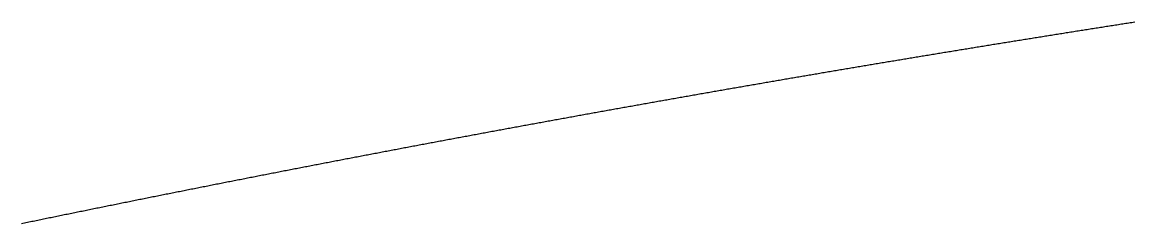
# Model space of a CAD drawing. Extents: x 6805096 to 46905100, y -25788412 to -58651.
# Drawn here: x 15133173 to 17877290, y -1227893 to -730186 of the extents above; entities that cross this region are included whole.
import ezdxf

# ---------------------------------------------------------------- set-up
doc = ezdxf.new("R2010")
doc.units = 0

msp = doc.modelspace()

# ---------------------------------------------------------------- linework, layer by layer
at = {"layer": 'Layer 1'}
for p, q in [((17813563.871802, -740512.426422), (17809892.55308, -741088.438081)), ((17817235.220597, -739936.657729), (17813563.871802, -740512.426422)), ((17820906.599452, -739361.132004), (17817235.220597, -739936.657729)), ((17824578.008356, -738785.849247), (17820906.599452, -739361.132004)), ((17828249.447295, -738210.809458), (17824578.008356, -738785.849247)), ((17831920.916258, -737636.012636), (17828249.447295, -738210.809458)), ((17835592.415234, -737061.458784), (17831920.916258, -737636.012636)), ((17839263.944208, -736487.147899), (17835592.415234, -737061.458784)), ((17842935.503171, -735913.079984), (17839263.944208, -736487.147899)), ((17846607.092109, -735339.255039), (17842935.503171, -735913.079984)), ((17850278.71101, -734765.673063), (17846607.092109, -735339.255039)), ((17853950.359863, -734192.334056), (17850278.71101, -734765.673063)), ((17857622.038655, -733619.23802), (17853950.359863, -734192.334056)), ((17861293.747373, -733046.384955), (17857622.038655, -733619.23802)), ((17864965.486007, -732473.77486), (17861293.747373, -733046.384955)), ((17868637.254544, -731901.407736), (17864965.486007, -732473.77486)), ((17872309.052971, -731329.283584), (17868637.254544, -731901.407736)), ((17875980.881277, -730757.402403), (17872309.052971, -731329.283584)), ((17879652.739449, -730185.764194), (17875980.881277, -730757.402403)), ((17641044.609533, -767847.616769), (17637374.717872, -768435.047553)), ((17644714.531835, -767260.428938), (17641044.609533, -767847.616769)), ((17648384.484767, -766673.484061), (17644714.531835, -767260.428938)), ((17652054.468316, -766086.782139), (17648384.484767, -766673.484061)), ((17655724.482471, -765500.32317), (17652054.468316, -766086.782139)), ((17659394.527218, -764914.107156), (17655724.482471, -765500.32317)), ((17663064.602547, -764328.134097), (17659394.527218, -764914.107156)), ((17666734.708444, -763742.403994), (17663064.602547, -764328.134097)), ((17670404.844898, -763156.916845), (17666734.708444, -763742.403994)), ((17674075.011897, -762571.672653), (17670404.844898, -763156.916845)), ((17677745.209428, -761986.671416), (17674075.011897, -762571.672653)), ((17681415.43748, -761401.913136), (17677745.209428, -761986.671416)), ((17685085.69604, -760817.397813), (17681415.43748, -761401.913136)), ((17688755.985097, -760233.125447), (17685085.69604, -760817.397813)), ((17692426.304637, -759649.096037), (17688755.985097, -760233.125447)), ((17696096.65465, -759065.309586), (17692426.304637, -759649.096037)), ((17699767.035122, -758481.766092), (17696096.65465, -759065.309586)), ((17703437.446042, -757898.465556), (17699767.035122, -758481.766092)), ((17707107.887398, -757315.407979), (17703437.446042, -757898.465556)), ((17710778.359178, -756732.59336), (17707107.887398, -757315.407979)), ((17714448.861369, -756150.0217), (17710778.359178, -756732.59336)), ((17718119.393959, -755567.692999), (17714448.861369, -756150.0217)), ((17721789.956936, -754985.607258), (17718119.393959, -755567.692999)), ((17725460.550289, -754403.764477), (17721789.956936, -754985.607258)), ((17729131.174004, -753822.164656), (17725460.550289, -754403.764477)), ((17732801.828071, -753240.807795), (17729131.174004, -753822.164656)), ((17736472.512476, -752659.693895), (17732801.828071, -753240.807795)), ((17740143.227208, -752078.822956), (17736472.512476, -752659.693895)), ((17743813.972255, -751498.194978), (17740143.227208, -752078.822956)), ((17747484.747604, -750917.809962), (17743813.972255, -751498.194978)), ((17751155.553243, -750337.667908), (17747484.747604, -750917.809962)), ((17754826.389161, -749757.768815), (17751155.553243, -750337.667908)), ((17758497.255345, -749178.112685), (17754826.389161, -749757.768815)), ((17762168.151782, -748598.699518), (17758497.255345, -749178.112685)), ((17765839.078462, -748019.529314), (17762168.151782, -748598.699518)), ((17769510.035372, -747440.602073), (17765839.078462, -748019.529314)), ((17773181.022499, -746861.917796), (17769510.035372, -747440.602073)), ((17776852.039831, -746283.476482), (17773181.022499, -746861.917796)), ((17780523.087358, -745705.278133), (17776852.039831, -746283.476482)), ((17784194.165065, -745127.322748), (17780523.087358, -745705.278133)), ((17787865.272942, -744549.610327), (17784194.165065, -745127.322748)), ((17791536.410976, -743972.140872), (17787865.272942, -744549.610327)), ((17795207.579155, -743394.914382), (17791536.410976, -743972.140872)), ((17798878.777467, -742817.930858), (17795207.579155, -743394.914382)), ((17802550.0059, -742241.190299), (17798878.777467, -742817.930858)), ((17806221.264441, -741664.692707), (17802550.0059, -742241.190299)), ((17809892.55308, -741088.438081), (17806221.264441, -741664.692707)), ((17468593.034439, -795719.491355), (17464924.596591, -796318.340628)), ((17472261.503498, -795120.885023), (17468593.034439, -795719.491355)), ((17475930.003755, -794522.52163), (17472261.503498, -795120.885023)), ((17479598.535199, -793924.401178), (17475930.003755, -794522.52163)), ((17483267.097817, -793326.523666), (17479598.535199, -793924.401178)), ((17486935.691598, -792728.889096), (17483267.097817, -793326.523666)), ((17490604.316529, -792131.497467), (17486935.691598, -792728.889096)), ((17494272.972597, -791534.34878), (17490604.316529, -792131.497467)), ((17497941.659792, -790937.443035), (17494272.972597, -791534.34878)), ((17501610.378101, -790340.780232), (17497941.659792, -790937.443035)), ((17505279.127511, -789744.360371), (17501610.378101, -790340.780232)), ((17508947.908011, -789148.183453), (17505279.127511, -789744.360371)), ((17512616.719588, -788552.249479), (17508947.908011, -789148.183453)), ((17516285.562231, -787956.558448), (17512616.719588, -788552.249479)), ((17519954.435927, -787361.11036), (17516285.562231, -787956.558448)), ((17523623.340665, -786765.905217), (17519954.435927, -787361.11036)), ((17527292.276431, -786170.943018), (17523623.340665, -786765.905217)), ((17530961.243214, -785576.223763), (17527292.276431, -786170.943018)), ((17534630.241002, -784981.747453), (17530961.243214, -785576.223763)), ((17538299.269783, -784387.514088), (17534630.241002, -784981.747453)), ((17541968.329545, -783793.523669), (17538299.269783, -784387.514088)), ((17545637.420275, -783199.776196), (17541968.329545, -783793.523669)), ((17549306.541961, -782606.271668), (17545637.420275, -783199.776196)), ((17552975.694592, -782013.010087), (17549306.541961, -782606.271668)), ((17556644.878155, -781419.991452), (17552975.694592, -782013.010087)), ((17560314.092638, -780827.215764), (17556644.878155, -781419.991452)), ((17563983.338029, -780234.683023), (17560314.092638, -780827.215764)), ((17567652.614316, -779642.39323), (17563983.338029, -780234.683023)), ((17571321.921486, -779050.346385), (17567652.614316, -779642.39323)), ((17574991.259528, -778458.542487), (17571321.921486, -779050.346385)), ((17578660.62843, -777866.981538), (17574991.259528, -778458.542487)), ((17582330.028179, -777275.663537), (17578660.62843, -777866.981538)), ((17585999.458764, -776684.588485), (17582330.028179, -777275.663537)), ((17589668.920171, -776093.756383), (17585999.458764, -776684.588485)), ((17593338.41239, -775503.16723), (17589668.920171, -776093.756383)), ((17597007.935408, -774912.821026), (17593338.41239, -775503.16723)), ((17600677.489213, -774322.717773), (17597007.935408, -774912.821026)), ((17604347.073792, -773732.85747), (17600677.489213, -774322.717773)), ((17608016.689134, -773143.240117), (17604347.073792, -773732.85747)), ((17611686.335226, -772553.865715), (17608016.689134, -773143.240117)), ((17615356.012057, -771964.734265), (17611686.335226, -772553.865715)), ((17619025.719615, -771375.845766), (17615356.012057, -771964.734265)), ((17622695.457886, -770787.200219), (17619025.719615, -771375.845766)), ((17626365.22686, -770198.797624), (17622695.457886, -770787.200219)), ((17630035.026523, -769610.637981), (17626365.22686, -770198.797624)), ((17633704.856865, -769022.72129), (17630035.026523, -769610.637981)), ((17637374.717872, -768435.047553), (17633704.856865, -769022.72129)), ((17303544.41372, -822908.21481), (17299877.392888, -823517.996082)), ((17307211.466308, -822298.676464), (17303544.41372, -822908.21481)), ((17310878.550639, -821689.381046), (17307211.466308, -822298.676464)), ((17314545.666701, -821080.328556), (17310878.550639, -821689.381046)), ((17318212.814483, -820471.518993), (17314545.666701, -821080.328556)), ((17321879.993972, -819862.952359), (17318212.814483, -820471.518993)), ((17325547.205156, -819254.628652), (17321879.993972, -819862.952359)), ((17329214.448023, -818646.547875), (17325547.205156, -819254.628652)), ((17332881.722561, -818038.710027), (17329214.448023, -818646.547875)), ((17336549.028758, -817431.115107), (17332881.722561, -818038.710027)), ((17340216.366602, -816823.763118), (17336549.028758, -817431.115107)), ((17343883.73608, -816216.654058), (17340216.366602, -816823.763118)), ((17347551.13718, -815609.787929), (17343883.73608, -816216.654058)), ((17351218.569891, -815003.16473), (17347551.13718, -815609.787929)), ((17354886.0342, -814396.784461), (17351218.569891, -815003.16473)), ((17358553.530096, -813790.647124), (17354886.0342, -814396.784461)), ((17362221.057565, -813184.752718), (17358553.530096, -813790.647124)), ((17365888.616596, -812579.101243), (17362221.057565, -813184.752718)), ((17369556.207177, -811973.692701), (17365888.616596, -812579.101243)), ((17373223.829296, -811368.527091), (17369556.207177, -811973.692701)), ((17376891.48294, -810763.604413), (17373223.829296, -811368.527091)), ((17380559.168098, -810158.924667), (17376891.48294, -810763.604413)), ((17384226.884757, -809554.487855), (17380559.168098, -810158.924667)), ((17387894.632905, -808950.293976), (17384226.884757, -809554.487855)), ((17391562.412531, -808346.343031), (17387894.632905, -808950.293976)), ((17395230.223621, -807742.63502), (17391562.412531, -808346.343031)), ((17398898.066165, -807139.169943), (17395230.223621, -807742.63502)), ((17402565.940149, -806535.9478), (17398898.066165, -807139.169943)), ((17406233.845562, -805932.968592), (17402565.940149, -806535.9478)), ((17409901.782392, -805330.232319), (17406233.845562, -805932.968592)), ((17413569.750626, -804727.738982), (17409901.782392, -805330.232319)), ((17417237.750252, -804125.48858), (17413569.750626, -804727.738982)), ((17420905.781259, -803523.481114), (17417237.750252, -804125.48858)), ((17424573.843634, -802921.716584), (17420905.781259, -803523.481114)), ((17428241.937365, -802320.194991), (17424573.843634, -802921.716584)), ((17431910.062439, -801718.916334), (17428241.937365, -802320.194991)), ((17435578.218846, -801117.880615), (17431910.062439, -801718.916334)), ((17439246.406572, -800517.087833), (17435578.218846, -801117.880615)), ((17442914.625606, -799916.537988), (17439246.406572, -800517.087833)), ((17446582.875936, -799316.231082), (17442914.625606, -799916.537988)), ((17450251.157548, -798716.167114), (17446582.875936, -799316.231082)), ((17453919.470432, -798116.346084), (17450251.157548, -798716.167114)), ((17457587.814576, -797516.767993), (17453919.470432, -798116.346084)), ((17461256.189966, -796917.432841), (17457587.814576, -797516.767993)), ((17464924.596591, -796318.340628), (17461256.189966, -796917.432841)), ((17138560.098237, -850588.865411), (17134894.518945, -851209.578099)), ((17142225.709831, -849968.395636), (17138560.098237, -850588.865411)), ((17145891.353712, -849348.168776), (17142225.709831, -849968.395636)), ((17149557.029871, -848728.18483), (17145891.353712, -849348.168776)), ((17153222.738293, -848108.443799), (17149557.029871, -848728.18483)), ((17156888.478968, -847488.945684), (17153222.738293, -848108.443799)), ((17160554.251882, -846869.690483), (17156888.478968, -847488.945684)), ((17164220.057025, -846250.678199), (17160554.251882, -846869.690483)), ((17167885.894383, -845631.908831), (17164220.057025, -846250.678199)), ((17171551.763946, -845013.382379), (17167885.894383, -845631.908831)), ((17175217.6657, -844395.098843), (17171551.763946, -845013.382379)), ((17178883.599633, -843777.058225), (17175217.6657, -844395.098843)), ((17182549.565734, -843159.260523), (17178883.599633, -843777.058225)), ((17186215.56399, -842541.705739), (17182549.565734, -843159.260523)), ((17189881.594389, -841924.393873), (17186215.56399, -842541.705739)), ((17193547.65692, -841307.324925), (17189881.594389, -841924.393873)), ((17197213.751569, -840690.498896), (17193547.65692, -841307.324925)), ((17200879.878325, -840073.915784), (17197213.751569, -840690.498896)), ((17204546.037176, -839457.575592), (17200879.878325, -840073.915784)), ((17208212.22811, -838841.478319), (17204546.037176, -839457.575592)), ((17211878.451114, -838225.623966), (17208212.22811, -838841.478319)), ((17215544.706177, -837610.012532), (17211878.451114, -838225.623966)), ((17219210.993286, -836994.644019), (17215544.706177, -837610.012532)), ((17222877.312429, -836379.518426), (17219210.993286, -836994.644019)), ((17226543.663594, -835764.635753), (17222877.312429, -836379.518426)), ((17230210.046769, -835149.996001), (17226543.663594, -835764.635753)), ((17233876.461942, -834535.599171), (17230210.046769, -835149.996001)), ((17237542.909101, -833921.445262), (17233876.461942, -834535.599171)), ((17241209.388234, -833307.534275), (17237542.909101, -833921.445262)), ((17244875.899328, -832693.86621), (17241209.388234, -833307.534275)), ((17248542.442371, -832080.441068), (17244875.899328, -832693.86621)), ((17252209.017352, -831467.258848), (17248542.442371, -832080.441068)), ((17255875.624258, -830854.319551), (17252209.017352, -831467.258848)), ((17259542.263077, -830241.623177), (17255875.624258, -830854.319551)), ((17263208.933797, -829629.169727), (17259542.263077, -830241.623177)), ((17266875.636406, -829016.9592), (17263208.933797, -829629.169727)), ((17270542.370892, -828404.991598), (17266875.636406, -829016.9592)), ((17274209.137242, -827793.26692), (17270542.370892, -828404.991598)), ((17277875.935445, -827181.785167), (17274209.137242, -827793.26692)), ((17281542.765489, -826570.546339), (17277875.935445, -827181.785167)), ((17285209.62736, -825959.550436), (17281542.765489, -826570.546339)), ((17288876.521048, -825348.797458), (17285209.62736, -825959.550436)), ((17292543.44654, -824738.287407), (17288876.521048, -825348.797458)), ((17296210.403825, -824128.020281), (17292543.44654, -824738.287407)), ((17299877.392888, -823517.996082), (17296210.403825, -824128.020281)), ((16980969.516506, -877498.858575), (16977305.337597, -878130.016295)), ((16984633.728237, -876867.943757), (16980969.516506, -877498.858575)), ((16988297.972777, -876237.271842), (16984633.728237, -876867.943757)), ((16991962.250115, -875606.842828), (16988297.972777, -876237.271842)), ((16995626.560237, -874976.656717), (16991962.250115, -875606.842828)), ((16999290.903132, -874346.713509), (16995626.560237, -874976.656717)), ((17002955.278788, -873717.013204), (16999290.903132, -874346.713509)), ((17006619.687193, -873087.555802), (17002955.278788, -873717.013204)), ((17010284.128335, -872458.341304), (17006619.687193, -873087.555802)), ((17013948.6022, -871829.369709), (17010284.128335, -872458.341304)), ((17017613.108779, -871200.641019), (17013948.6022, -871829.369709)), ((17021277.648057, -870572.155234), (17017613.108779, -871200.641019)), ((17024942.220024, -869943.912353), (17021277.648057, -870572.155234)), ((17028606.824666, -869315.912378), (17024942.220024, -869943.912353)), ((17032271.461973, -868688.155308), (17028606.824666, -869315.912378)), ((17035936.131931, -868060.641143), (17032271.461973, -868688.155308)), ((17039600.834529, -867433.369885), (17035936.131931, -868060.641143)), ((17043265.569755, -866806.341532), (17039600.834529, -867433.369885)), ((17046930.337596, -866179.556087), (17043265.569755, -866806.341532)), ((17050595.138041, -865553.013548), (17046930.337596, -866179.556087)), ((17054259.971077, -864926.713916), (17050595.138041, -865553.013548)), ((17057924.836692, -864300.657192), (17054259.971077, -864926.713916)), ((17061589.734874, -863674.843375), (17057924.836692, -864300.657192)), ((17065254.665611, -863049.272466), (17061589.734874, -863674.843375)), ((17068919.628891, -862423.944466), (17065254.665611, -863049.272466)), ((17072584.624701, -861798.859374), (17068919.628891, -862423.944466)), ((17076249.65303, -861174.017191), (17072584.624701, -861798.859374)), ((17079914.713866, -860549.417917), (17076249.65303, -861174.017191)), ((17083579.807196, -859925.061552), (17079914.713866, -860549.417917)), ((17087244.933008, -859300.948097), (17083579.807196, -859925.061552)), ((17090910.091291, -858677.077553), (17087244.933008, -859300.948097)), ((17094575.282031, -858053.449918), (17090910.091291, -858677.077553)), ((17098240.505218, -857430.065194), (17094575.282031, -858053.449918)), ((17101905.760838, -856806.923381), (17098240.505218, -857430.065194)), ((17105571.04888, -856184.024479), (17101905.760838, -856806.923381)), ((17109236.369331, -855561.368489), (17105571.04888, -856184.024479)), ((17112901.722181, -854938.95541), (17109236.369331, -855561.368489)), ((17116567.107415, -854316.785243), (17112901.722181, -854938.95541)), ((17120232.525023, -853694.857989), (17116567.107415, -854316.785243)), ((17123897.974992, -853073.173647), (17120232.525023, -853694.857989)), ((17127563.45731, -852451.732218), (17123897.974992, -853073.173647)), ((17131228.971965, -851830.533702), (17127563.45731, -852451.732218)), ((17134894.518945, -851209.578099), (17131228.971965, -851830.533702)), ((16819776.865331, -905499.579095), (16816114.14255, -906141.424202)), ((16823439.621466, -904857.976878), (16819776.865331, -905499.579095)), ((16827102.410943, -904216.617549), (16823439.621466, -904857.976878)), ((16830765.23375, -903575.50111), (16827102.410943, -904216.617549)), ((16834428.089875, -902934.627562), (16830765.23375, -903575.50111)), ((16838090.979306, -902293.996903), (16834428.089875, -902934.627562)), ((16841753.90203, -901653.609134), (16838090.979306, -902293.996903)), ((16845416.858036, -901013.464257), (16841753.90203, -901653.609134)), ((16849079.847312, -900373.56227), (16845416.858036, -901013.464257)), ((16852742.869844, -899733.903174), (16849079.847312, -900373.56227)), ((16856405.925622, -899094.486971), (16852742.869844, -899733.903174)), ((16860069.014633, -898455.313659), (16856405.925622, -899094.486971)), ((16863732.136865, -897816.383239), (16860069.014633, -898455.313659)), ((16867395.292306, -897177.695711), (16863732.136865, -897816.383239)), ((16871058.480944, -896539.251076), (16867395.292306, -897177.695711)), ((16874721.702766, -895901.049335), (16871058.480944, -896539.251076)), ((16878384.957761, -895263.090486), (16874721.702766, -895901.049335)), ((16882048.245916, -894625.374531), (16878384.957761, -895263.090486)), ((16885711.56722, -893987.90147), (16882048.245916, -894625.374531)), ((16889374.92166, -893350.671304), (16885711.56722, -893987.90147)), ((16893038.309224, -892713.684031), (16889374.92166, -893350.671304)), ((16896701.7299, -892076.939653), (16893038.309224, -892713.684031)), ((16900365.183676, -891440.438171), (16896701.7299, -892076.939653)), ((16904028.670539, -890804.179583), (16900365.183676, -891440.438171)), ((16907692.190479, -890168.163892), (16904028.670539, -890804.179583)), ((16911355.743482, -889532.391096), (16907692.190479, -890168.163892)), ((16915019.329536, -888896.861196), (16911355.743482, -889532.391096)), ((16918682.94863, -888261.574193), (16915019.329536, -888896.861196)), ((16922346.60075, -887626.530086), (16918682.94863, -888261.574193)), ((16926010.285887, -886991.728877), (16922346.60075, -887626.530086)), ((16929674.004026, -886357.170565), (16926010.285887, -886991.728877)), ((16933337.755155, -885722.85515), (16929674.004026, -886357.170565)), ((16937001.539264, -885088.782634), (16933337.755155, -885722.85515)), ((16940665.35634, -884454.953015), (16937001.539264, -885088.782634)), ((16944329.20637, -883821.366295), (16940665.35634, -884454.953015)), ((16947993.089342, -883188.022474), (16944329.20637, -883821.366295)), ((16951657.005245, -882554.921552), (16947993.089342, -883188.022474)), ((16955320.954066, -881922.063529), (16951657.005245, -882554.921552)), ((16958984.935793, -881289.448406), (16955320.954066, -881922.063529)), ((16962648.950414, -880657.076183), (16958984.935793, -881289.448406)), ((16966312.997917, -880024.94686), (16962648.950414, -880657.076183)), ((16969977.07829, -879393.060437), (16966312.997917, -880024.94686)), ((16973641.19152, -878761.416915), (16969977.07829, -879393.060437)), ((16977305.337597, -878130.016295), (16973641.19152, -878761.416915)), ((16665971.375951, -932666.197421), (16662310.064982, -933318.243604)), ((16669632.720783, -932014.394114), (16665971.375951, -932666.197421)), ((16673294.099465, -931362.833685), (16669632.720783, -932014.394114)), ((16676955.511986, -930711.516133), (16673294.099465, -931362.833685)), ((16680616.958334, -930060.441459), (16676955.511986, -930711.516133)), ((16684278.438496, -929409.609663), (16680616.958334, -930060.441459)), ((16687939.95246, -928759.020745), (16684278.438496, -929409.609663)), ((16691601.500215, -928108.674706), (16687939.95246, -928759.020745)), ((16695263.081748, -927458.571546), (16691601.500215, -928108.674706)), ((16698924.697046, -926808.711265), (16695263.081748, -927458.571546)), ((16702586.346098, -926159.093863), (16698924.697046, -926808.711265)), ((16706248.028892, -925509.719342), (16702586.346098, -926159.093863)), ((16709909.745416, -924860.5877), (16706248.028892, -925509.719342)), ((16713571.495657, -924211.698938), (16709909.745416, -924860.5877)), ((16717233.279604, -923563.053058), (16713571.495657, -924211.698938)), ((16720895.097244, -922914.650058), (16717233.279604, -923563.053058)), ((16724556.948565, -922266.489939), (16720895.097244, -922914.650058)), ((16728218.833555, -921618.572702), (16724556.948565, -922266.489939)), ((16731880.752202, -920970.898346), (16728218.833555, -921618.572702)), ((16735542.704494, -920323.466873), (16731880.752202, -920970.898346)), ((16739204.690418, -919676.278282), (16735542.704494, -920323.466873)), ((16742866.709964, -919029.332573), (16739204.690418, -919676.278282)), ((16746528.763117, -918382.629748), (16742866.709964, -919029.332573)), ((16750190.849868, -917736.169806), (16746528.763117, -918382.629748)), ((16753852.970202, -917089.952747), (16750190.849868, -917736.169806)), ((16757515.124109, -916443.978572), (16753852.970202, -917089.952747)), ((16761177.311575, -915798.247281), (16757515.124109, -916443.978572)), ((16764839.53259, -915152.758874), (16761177.311575, -915798.247281)), ((16768501.787141, -914507.513352), (16764839.53259, -915152.758874)), ((16772164.075215, -913862.510715), (16768501.787141, -914507.513352)), ((16775826.396801, -913217.750964), (16772164.075215, -913862.510715)), ((16779488.751886, -912573.234097), (16775826.396801, -913217.750964)), ((16783151.140459, -911928.960117), (16779488.751886, -912573.234097)), ((16786813.562507, -911284.929023), (16783151.140459, -911928.960117)), ((16790476.018018, -910641.140815), (16786813.562507, -911284.929023)), ((16794138.506981, -909997.595493), (16790476.018018, -910641.140815)), ((16797801.029382, -909354.293059), (16794138.506981, -909997.595493)), ((16801463.58521, -908711.233512), (16797801.029382, -909354.293059)), ((16805126.174453, -908068.416852), (16801463.58521, -908711.233512)), ((16808788.797099, -907425.843081), (16805126.174453, -908068.416852)), ((16812451.453135, -906783.512197), (16808788.797099, -907425.843081)), ((16816114.14255, -906141.424202), (16812451.453135, -906783.512197)), ((16512225.620591, -960261.250556), (16508565.742796, -960923.497308)), ((16515885.532758, -959599.246669), (16512225.620591, -960261.250556)), ((16519545.479284, -958937.485646), (16515885.532758, -959599.246669)), ((16523205.460157, -958275.96749), (16519545.479284, -958937.485646)), ((16526865.475365, -957614.692198), (16523205.460157, -958275.96749)), ((16530525.524896, -956953.659773), (16526865.475365, -957614.692198)), ((16534185.608738, -956292.870214), (16530525.524896, -956953.659773)), ((16537845.726879, -955632.323522), (16534185.608738, -956292.870214)), ((16541505.879307, -954972.019696), (16537845.726879, -955632.323522)), ((16545166.066009, -954311.958737), (16541505.879307, -954972.019696)), ((16548826.286974, -953652.140646), (16545166.066009, -954311.958737)), ((16552486.542189, -952992.565422), (16548826.286974, -953652.140646)), ((16556146.831642, -952333.233067), (16552486.542189, -952992.565422)), ((16559807.155321, -951674.143579), (16556146.831642, -952333.233067)), ((16563467.513214, -951015.29696), (16559807.155321, -951674.143579)), ((16567127.90531, -950356.69321), (16563467.513214, -951015.29696)), ((16570788.331595, -949698.332329), (16567127.90531, -950356.69321)), ((16574448.792057, -949040.214318), (16570788.331595, -949698.332329)), ((16578109.286686, -948382.339176), (16574448.792057, -949040.214318)), ((16581769.815467, -947724.706904), (16578109.286686, -948382.339176)), ((16585430.37839, -947067.317502), (16581769.815467, -947724.706904)), ((16589090.975443, -946410.170971), (16585430.37839, -947067.317502)), ((16592751.606612, -945753.26731), (16589090.975443, -946410.170971)), ((16596412.271887, -945096.606521), (16592751.606612, -945753.26731)), ((16600072.971254, -944440.188603), (16596412.271887, -945096.606521)), ((16603733.704702, -943784.013557), (16600072.971254, -944440.188603)), ((16607394.472219, -943128.081383), (16603733.704702, -943784.013557)), ((16611055.273793, -942472.392081), (16607394.472219, -943128.081383)), ((16614716.109411, -941816.945652), (16611055.273793, -942472.392081)), ((16618376.979061, -941161.742095), (16614716.109411, -941816.945652)), ((16622037.882732, -940506.781412), (16618376.979061, -941161.742095)), ((16625698.82041, -939852.063602), (16622037.882732, -940506.781412)), ((16629359.792085, -939197.588666), (16625698.82041, -939852.063602)), ((16633020.797744, -938543.356604), (16629359.792085, -939197.588666)), ((16636681.837374, -937889.367416), (16633020.797744, -938543.356604)), ((16640342.910965, -937235.621102), (16636681.837374, -937889.367416)), ((16644004.018502, -936582.117664), (16640342.910965, -937235.621102)), ((16647665.159976, -935928.8571), (16644004.018502, -936582.117664)), ((16651326.335372, -935275.839412), (16647665.159976, -935928.8571)), ((16654987.54468, -934623.0646), (16651326.335372, -935275.839412)), ((16658648.787887, -933970.532664), (16654987.54468, -934623.0646)), ((16662310.064982, -933318.243604), (16658648.787887, -933970.532664)), ((16362198.954602, -987612.513204), (16358540.496463, -988284.717164)), ((16365857.447609, -986940.552097), (16362198.954602, -987612.513204)), ((16369515.975472, -986268.833843), (16365857.447609, -986940.552097)), ((16373174.538178, -985597.358443), (16369515.975472, -986268.833843)), ((16376833.135717, -984926.125896), (16373174.538178, -985597.358443)), ((16380491.768074, -984255.136204), (16376833.135717, -984926.125896)), ((16384150.435239, -983584.389366), (16380491.768074, -984255.136204)), ((16387809.1372, -982913.885383), (16384150.435239, -983584.389366)), ((16391467.873944, -982243.624254), (16387809.1372, -982913.885383)), ((16395126.645458, -981573.605981), (16391467.873944, -982243.624254)), ((16398785.451732, -980903.830564), (16395126.645458, -981573.605981)), ((16402444.292752, -980234.298002), (16398785.451732, -980903.830564)), ((16406103.168508, -979565.008297), (16402444.292752, -980234.298002)), ((16409762.078986, -978895.961448), (16406103.168508, -979565.008297)), ((16413421.024174, -978227.157456), (16409762.078986, -978895.961448)), ((16417080.004061, -977558.596321), (16413421.024174, -978227.157456)), ((16420739.018634, -976890.278043), (16417080.004061, -977558.596321)), ((16424398.067881, -976222.202622), (16420739.018634, -976890.278043)), ((16428057.151791, -975554.37006), (16424398.067881, -976222.202622)), ((16431716.27035, -974886.780355), (16428057.151791, -975554.37006)), ((16435375.423548, -974219.433509), (16431716.27035, -974886.780355)), ((16439034.611371, -973552.329522), (16435375.423548, -974219.433509)), ((16442693.833807, -972885.468394), (16439034.611371, -973552.329522)), ((16446353.090846, -972218.850125), (16442693.833807, -972885.468394)), ((16450012.382473, -971552.474716), (16446353.090846, -972218.850125)), ((16453671.708678, -970886.342167), (16450012.382473, -971552.474716)), ((16457331.069448, -970220.452477), (16453671.708678, -970886.342167)), ((16460990.464772, -969554.805649), (16457331.069448, -970220.452477)), ((16464649.894636, -968889.401681), (16460990.464772, -969554.805649)), ((16468309.359029, -968224.240574), (16464649.894636, -968889.401681)), ((16471968.857939, -967559.322328), (16468309.359029, -968224.240574)), ((16475628.391354, -966894.646944), (16471968.857939, -967559.322328)), ((16479287.959261, -966230.214422), (16475628.391354, -966894.646944)), ((16482947.561648, -965566.024762), (16479287.959261, -966230.214422)), ((16486607.198504, -964902.077965), (16482947.561648, -965566.024762)), ((16490266.869816, -964238.37403), (16486607.198504, -964902.077965)), ((16493926.575573, -963574.912958), (16490266.869816, -964238.37403)), ((16497586.315761, -962911.69475), (16493926.575573, -963574.912958)), ((16501246.090369, -962248.719405), (16497586.315761, -962911.69475)), ((16504905.899385, -961585.986925), (16501246.090369, -962248.719405)), ((16508565.742796, -960923.497308), (16504905.899385, -961585.986925)), ((16215887.955142, -1014690.093857), (16212230.901651, -1015372.0117)), ((16219545.043985, -1014008.418855), (16215887.955142, -1014690.093857)), ((16223202.168168, -1013326.986696), (16219545.043985, -1014008.418855)), ((16226859.327679, -1012645.797378), (16223202.168168, -1013326.986696)), ((16230516.522506, -1011964.850903), (16226859.327679, -1012645.797378)), ((16234173.752637, -1011284.14727), (16230516.522506, -1011964.850903)), ((16237831.01806, -1010603.68648), (16234173.752637, -1011284.14727)), ((16241488.318763, -1009923.468534), (16237831.01806, -1010603.68648)), ((16245145.654733, -1009243.49343), (16241488.318763, -1009923.468534)), ((16248803.025959, -1008563.761171), (16245145.654733, -1009243.49343)), ((16252460.432428, -1007884.271756), (16248803.025959, -1008563.761171)), ((16256117.874128, -1007205.025185), (16252460.432428, -1007884.271756)), ((16259775.351048, -1006526.021458), (16256117.874128, -1007205.025185)), ((16263432.863174, -1005847.260577), (16259775.351048, -1006526.021458)), ((16267090.410496, -1005168.74254), (16263432.863174, -1005847.260577)), ((16270747.993, -1004490.467349), (16267090.410496, -1005168.74254)), ((16274405.610675, -1003812.435004), (16270747.993, -1004490.467349)), ((16278063.263509, -1003134.645505), (16274405.610675, -1003812.435004)), ((16281720.951489, -1002457.098853), (16278063.263509, -1003134.645505)), ((16285378.674603, -1001779.795047), (16281720.951489, -1002457.098853)), ((16289036.43284, -1001102.734088), (16285378.674603, -1001779.795047)), ((16292694.226187, -1000425.915976), (16289036.43284, -1001102.734088)), ((16296352.054632, -999749.340711), (16292694.226187, -1000425.915976)), ((16300009.918163, -999073.008295), (16296352.054632, -999749.340711)), ((16303667.816767, -998396.918726), (16300009.918163, -999073.008295)), ((16307325.750434, -997721.072006), (16303667.816767, -998396.918726)), ((16310983.71915, -997045.468135), (16307325.750434, -997721.072006)), ((16314641.722903, -996370.107112), (16310983.71915, -997045.468135)), ((16318299.761682, -995694.988939), (16314641.722903, -996370.107112)), ((16321957.835475, -995020.113615), (16318299.761682, -995694.988939)), ((16325615.944268, -994345.481141), (16321957.835475, -995020.113615)), ((16329274.08805, -993671.091517), (16325615.944268, -994345.481141)), ((16332932.26681, -992996.944744), (16329274.08805, -993671.091517)), ((16336590.480534, -992323.040821), (16332932.26681, -992996.944744)), ((16340248.729211, -991649.379749), (16336590.480534, -992323.040821)), ((16343907.012829, -990975.961528), (16340248.729211, -991649.379749)), ((16347565.331375, -990302.786159), (16343907.012829, -990975.961528)), ((16351223.684837, -989629.853642), (16347565.331375, -990302.786159)), ((16354882.073204, -988957.163977), (16351223.684837, -989629.853642)), ((16358540.496463, -988284.717164), (16354882.073204, -988957.163977)), ((16069633.51946, -1042156.220835), (16065977.889994, -1042847.8521)), ((16073289.184762, -1041464.832401), (16069633.51946, -1042156.220835)), ((16076944.88589, -1040773.686796), (16073289.184762, -1041464.832401)), ((16080600.622829, -1040082.784022), (16076944.88589, -1040773.686796)), ((16084256.395569, -1039392.124078), (16080600.622829, -1040082.784022)), ((16087912.204098, -1038701.706966), (16084256.395569, -1039392.124078)), ((16091568.048402, -1038011.532685), (16087912.204098, -1038701.706966)), ((16095223.928471, -1037321.601236), (16091568.048402, -1038011.532685)), ((16098879.844292, -1036631.912618), (16095223.928471, -1037321.601236)), ((16102535.795853, -1035942.466833), (16098879.844292, -1036631.912618)), ((16106191.783141, -1035253.263881), (16102535.795853, -1035942.466833)), ((16109847.806145, -1034564.303761), (16106191.783141, -1035253.263881)), ((16113503.864853, -1033875.586474), (16109847.806145, -1034564.303761)), ((16117159.959252, -1033187.112021), (16113503.864853, -1033875.586474)), ((16120816.08933, -1032498.880401), (16117159.959252, -1033187.112021)), ((16124472.255076, -1031810.891616), (16120816.08933, -1032498.880401)), ((16128128.456476, -1031123.145665), (16124472.255076, -1031810.891616)), ((16131784.69352, -1030435.642548), (16128128.456476, -1031123.145665)), ((16135440.966195, -1029748.382266), (16131784.69352, -1030435.642548)), ((16139097.274488, -1029061.364819), (16135440.966195, -1029748.382266)), ((16142753.618388, -1028374.590207), (16139097.274488, -1029061.364819)), ((16146409.997883, -1027688.058432), (16142753.618388, -1028374.590207)), ((16150066.41296, -1027001.769492), (16146409.997883, -1027688.058432)), ((16153722.863608, -1026315.723388), (16150066.41296, -1027001.769492)), ((16157379.349813, -1025629.920121), (16153722.863608, -1026315.723388)), ((16161035.871565, -1024944.359691), (16157379.349813, -1025629.920121)), ((16164692.428851, -1024259.042098), (16161035.871565, -1024944.359691)), ((16168349.021659, -1023573.967343), (16164692.428851, -1024259.042098)), ((16172005.649976, -1022889.135425), (16168349.021659, -1023573.967343)), ((16175662.313791, -1022204.546345), (16172005.649976, -1022889.135425)), ((16179319.013092, -1021520.200103), (16175662.313791, -1022204.546345)), ((16182975.747866, -1020836.0967), (16179319.013092, -1021520.200103)), ((16186632.518102, -1020152.236136), (16182975.747866, -1020836.0967)), ((16190289.323787, -1019468.618411), (16186632.518102, -1020152.236136)), ((16193946.164909, -1018785.243526), (16190289.323787, -1019468.618411)), ((16197603.041456, -1018102.11148), (16193946.164909, -1018785.243526)), ((16201259.953415, -1017419.222274), (16197603.041456, -1018102.11148)), ((16204916.900776, -1016736.575909), (16201259.953415, -1017419.222274)), ((16208573.883525, -1016054.172384), (16204916.900776, -1016736.575909)), ((16212230.901651, -1015372.0117), (16208573.883525, -1016054.172384)), ((15923436.4226, -1070010.875709), (15919782.236535, -1070712.219935)), ((15927090.644986, -1069309.774301), (15923436.4226, -1070010.875709)), ((15930744.903681, -1068608.915712), (15927090.644986, -1069309.774301)), ((15934399.198674, -1067908.299942), (15930744.903681, -1068608.915712)), ((15938053.52995, -1067207.926991), (15934399.198674, -1067908.299942)), ((15941707.8975, -1066507.79686), (15938053.52995, -1067207.926991)), ((15945362.30131, -1065807.909549), (15941707.8975, -1066507.79686)), ((15949016.741369, -1065108.265058), (15945362.30131, -1065807.909549)), ((15952671.217664, -1064408.863387), (15949016.741369, -1065108.265058)), ((15956325.730184, -1063709.704537), (15952671.217664, -1064408.863387)), ((15959980.278915, -1063010.788508), (15956325.730184, -1063709.704537)), ((15963634.863847, -1062312.115301), (15959980.278915, -1063010.788508)), ((15967289.484967, -1061613.684914), (15963634.863847, -1062312.115301)), ((15970944.142262, -1060915.49735), (15967289.484967, -1061613.684914)), ((15974598.835721, -1060217.552608), (15970944.142262, -1060915.49735)), ((15978253.565332, -1059519.850689), (15974598.835721, -1060217.552608)), ((15981908.331083, -1058822.391592), (15978253.565332, -1059519.850689)), ((15985563.13296, -1058125.175318), (15981908.331083, -1058822.391592)), ((15989217.970953, -1057428.201867), (15985563.13296, -1058125.175318)), ((15992872.84505, -1056731.47124), (15989217.970953, -1057428.201867)), ((15996527.755237, -1056034.983437), (15992872.84505, -1056731.47124)), ((16000182.701503, -1055338.738458), (15996527.755237, -1056034.983437)), ((16003837.683836, -1054642.736304), (16000182.701503, -1055338.738458)), ((16007492.702224, -1053946.976974), (16003837.683836, -1054642.736304)), ((16011147.756655, -1053251.46047), (16007492.702224, -1053946.976974)), ((16014802.847116, -1052556.18679), (16011147.756655, -1053251.46047)), ((16018457.973595, -1051861.155937), (16014802.847116, -1052556.18679)), ((16022113.136081, -1051166.367909), (16018457.973595, -1051861.155937)), ((16025768.334561, -1050471.822707), (16022113.136081, -1051166.367909)), ((16029423.569023, -1049777.520332), (16025768.334561, -1050471.822707)), ((16033078.839455, -1049083.460784), (16029423.569023, -1049777.520332)), ((16036734.145845, -1048389.644062), (16033078.839455, -1049083.460784)), ((16040389.488181, -1047696.070168), (16036734.145845, -1048389.644062)), ((16044044.86645, -1047002.739102), (16040389.488181, -1047696.070168)), ((16047700.280641, -1046309.650864), (16044044.86645, -1047002.739102)), ((16051355.730741, -1045616.805453), (16047700.280641, -1046309.650864)), ((16055011.216739, -1044924.202872), (16051355.730741, -1045616.805453)), ((16058666.738621, -1044231.843119), (16055011.216739, -1044924.202872)), ((16062322.296377, -1043539.726195), (16058666.738621, -1044231.843119)), ((16065977.889994, -1042847.8521), (16062322.296377, -1043539.726195)), ((15780950.199701, -1097543.226126), (15777297.439607, -1098254.040045)), ((15784602.996588, -1096832.655013), (15780950.199701, -1097543.226126)), ((15788255.830256, -1096122.326708), (15784602.996588, -1096832.655013)), ((15791908.700694, -1095412.241211), (15788255.830256, -1096122.326708)), ((15795561.607888, -1094702.398522), (15791908.700694, -1095412.241211)), ((15799214.551828, -1093992.798641), (15795561.607888, -1094702.398522)), ((15802867.532501, -1093283.441569), (15799214.551828, -1093992.798641)), ((15806520.549894, -1092574.327306), (15802867.532501, -1093283.441569)), ((15810173.603996, -1091865.455851), (15806520.549894, -1092574.327306)), ((15813826.694795, -1091156.827207), (15810173.603996, -1091865.455851)), ((15817479.822278, -1090448.441372), (15813826.694795, -1091156.827207)), ((15821132.986434, -1089740.298347), (15817479.822278, -1090448.441372)), ((15824786.18725, -1089032.398133), (15821132.986434, -1089740.298347)), ((15828439.424714, -1088324.740729), (15824786.18725, -1089032.398133)), ((15832092.698814, -1087617.326136), (15828439.424714, -1088324.740729)), ((15835746.009538, -1086910.154355), (15832092.698814, -1087617.326136)), ((15839399.356873, -1086203.225384), (15835746.009538, -1086910.154355)), ((15843052.740809, -1085496.539226), (15839399.356873, -1086203.225384)), ((15846706.161332, -1084790.09588), (15843052.740809, -1085496.539226)), ((15850359.61843, -1084083.895346), (15846706.161332, -1084790.09588)), ((15854013.112092, -1083377.937625), (15850359.61843, -1084083.895346)), ((15857666.642305, -1082672.222716), (15854013.112092, -1083377.937625)), ((15861320.209057, -1081966.750621), (15857666.642305, -1082672.222716)), ((15864973.812337, -1081261.52134), (15861320.209057, -1081966.750621)), ((15868627.452131, -1080556.534872), (15864973.812337, -1081261.52134)), ((15872281.128428, -1079851.791218), (15868627.452131, -1080556.534872)), ((15875934.841216, -1079147.290379), (15872281.128428, -1079851.791218)), ((15879588.590482, -1078443.032355), (15875934.841216, -1079147.290379)), ((15883242.376215, -1077739.017145), (15879588.590482, -1078443.032355)), ((15886896.198402, -1077035.244751), (15883242.376215, -1077739.017145)), ((15890550.057031, -1076331.715172), (15886896.198402, -1077035.244751)), ((15894203.952091, -1075628.428409), (15890550.057031, -1076331.715172)), ((15897857.883569, -1074925.384462), (15894203.952091, -1075628.428409)), ((15901511.851452, -1074222.583331), (15897857.883569, -1074925.384462)), ((15905165.85573, -1073520.025017), (15901511.851452, -1074222.583331)), ((15908819.896389, -1072817.709521), (15905165.85573, -1073520.025017)), ((15912473.973417, -1072115.636841), (15908819.896389, -1072817.709521)), ((15916128.086804, -1071413.806979), (15912473.973417, -1072115.636841)), ((15919782.236535, -1070712.219935), (15916128.086804, -1071413.806979)), ((15642171.292621, -1124724.845889), (15638519.939652, -1125444.886268)), ((15645822.682843, -1124005.048306), (15642171.292621, -1124724.845889)), ((15649474.110307, -1123285.493519), (15645822.682843, -1124005.048306)), ((15653125.575, -1122566.18153), (15649474.110307, -1123285.493519)), ((15656777.07691, -1121847.112337), (15653125.575, -1122566.18153)), ((15660428.616026, -1121128.285942), (15656777.07691, -1121847.112337)), ((15664080.192335, -1120409.702345), (15660428.616026, -1121128.285942)), ((15667731.805825, -1119691.361545), (15664080.192335, -1120409.702345)), ((15671383.456483, -1118973.263544), (15667731.805825, -1119691.361545)), ((15675035.144299, -1118255.408342), (15671383.456483, -1118973.263544)), ((15678686.869259, -1117537.795938), (15675035.144299, -1118255.408342)), ((15682338.631351, -1116820.426333), (15678686.869259, -1117537.795938)), ((15685990.430564, -1116103.299528), (15682338.631351, -1116820.426333)), ((15689642.266885, -1115386.415522), (15685990.430564, -1116103.299528)), ((15693294.140303, -1114669.774317), (15689642.266885, -1115386.415522)), ((15696946.050805, -1113953.375911), (15693294.140303, -1114669.774317)), ((15700597.998378, -1113237.220306), (15696946.050805, -1113953.375911)), ((15704249.983012, -1112521.307502), (15700597.998378, -1113237.220306)), ((15707902.004693, -1111805.6375), (15704249.983012, -1112521.307502)), ((15711554.06341, -1111090.210298), (15707902.004693, -1111805.6375)), ((15715206.15915, -1110375.025899), (15711554.06341, -1111090.210298)), ((15718858.291902, -1109660.084301), (15715206.15915, -1110375.025899)), ((15722510.461654, -1108945.385506), (15718858.291902, -1109660.084301)), ((15726162.668392, -1108230.929513), (15722510.461654, -1108945.385506)), ((15729814.912106, -1107516.716323), (15726162.668392, -1108230.929513)), ((15733467.192782, -1106802.745936), (15729814.912106, -1107516.716323)), ((15737119.51041, -1106089.018353), (15733467.192782, -1106802.745936)), ((15740771.864976, -1105375.533573), (15737119.51041, -1106089.018353)), ((15744424.256469, -1104662.291597), (15740771.864976, -1105375.533573)), ((15748076.684876, -1103949.292426), (15744424.256469, -1104662.291597)), ((15751729.150186, -1103236.536059), (15748076.684876, -1103949.292426)), ((15755381.652387, -1102524.022498), (15751729.150186, -1103236.536059)), ((15759034.191465, -1101811.751741), (15755381.652387, -1102524.022498)), ((15762686.76741, -1101099.72379), (15759034.191465, -1101811.751741)), ((15766339.380208, -1100387.938644), (15762686.76741, -1101099.72379)), ((15769992.029849, -1099676.396305), (15766339.380208, -1100387.938644)), ((15773644.716319, -1098965.096772), (15769992.029849, -1099676.396305)), ((15777297.439607, -1098254.040045), (15773644.716319, -1098965.096772)), ((15503446.179799, -1152257.063422), (15499796.251443, -1152986.329845)), ((15507096.14587, -1151528.039784), (15503446.179799, -1152257.063422)), ((15510746.149642, -1150799.258932), (15507096.14587, -1151528.039784)), ((15514396.191104, -1150070.720866), (15510746.149642, -1150799.258932)), ((15518046.270243, -1149342.425586), (15514396.191104, -1150070.720866)), ((15521696.387048, -1148614.373093), (15518046.270243, -1149342.425586)), ((15525346.541506, -1147886.563386), (15521696.387048, -1148614.373093)), ((15528996.733605, -1147158.996466), (15525346.541506, -1147886.563386)), ((15532646.963333, -1146431.672334), (15528996.733605, -1147158.996466)), ((15536297.230678, -1145704.590989), (15532646.963333, -1146431.672334)), ((15539947.535628, -1144977.752432), (15536297.230678, -1145704.590989)), ((15543597.87817, -1144251.156663), (15539947.535628, -1144977.752432)), ((15547248.258294, -1143524.803683), (15543597.87817, -1144251.156663)), ((15550898.675985, -1142798.693491), (15547248.258294, -1143524.803683)), ((15554549.131234, -1142072.826089), (15550898.675985, -1142798.693491)), ((15558199.624026, -1141347.201475), (15554549.131234, -1142072.826089)), ((15561850.154351, -1140621.819652), (15558199.624026, -1141347.201475)), ((15565500.722195, -1139896.680618), (15561850.154351, -1140621.819652)), ((15569151.327548, -1139171.784375), (15565500.722195, -1139896.680618)), ((15572801.970396, -1138447.130922), (15569151.327548, -1139171.784375)), ((15576452.650729, -1137722.720259), (15572801.970396, -1138447.130922)), ((15580103.368532, -1136998.552388), (15576452.650729, -1137722.720259)), ((15583754.123796, -1136274.627308), (15580103.368532, -1136998.552388)), ((15587404.916506, -1135550.94502), (15583754.123796, -1136274.627308)), ((15591055.746652, -1134827.505524), (15587404.916506, -1135550.94502)), ((15594706.614222, -1134104.30882), (15591055.746652, -1134827.505524)), ((15598357.519202, -1133381.354908), (15594706.614222, -1134104.30882)), ((15602008.461581, -1132658.64379), (15598357.519202, -1133381.354908)), ((15605659.441347, -1131936.175464), (15602008.461581, -1132658.64379)), ((15609310.458488, -1131213.949931), (15605659.441347, -1131936.175464)), ((15612961.512992, -1130491.967193), (15609310.458488, -1131213.949931)), ((15616612.604846, -1129770.227248), (15612961.512992, -1130491.967193)), ((15620263.734038, -1129048.730097), (15616612.604846, -1129770.227248)), ((15623914.900557, -1128327.475741), (15620263.734038, -1129048.730097)), ((15627566.10439, -1127606.46418), (15623914.900557, -1128327.475741)), ((15631217.345525, -1126885.695414), (15627566.10439, -1127606.46418)), ((15634868.623949, -1126165.169443), (15631217.345525, -1126885.695414)), ((15638519.939652, -1125444.886268), (15634868.623949, -1126165.169443)), ((15368424.050172, -1179401.613646), (15364775.52574, -1180139.862922)), ((15372072.612765, -1178663.607144), (15368424.050172, -1179401.613646)), ((15375721.213509, -1177925.843417), (15372072.612765, -1178663.607144)), ((15379369.85239, -1177188.322466), (15375721.213509, -1177925.843417)), ((15383018.529396, -1176451.04429), (15379369.85239, -1177188.322466)), ((15386667.244517, -1175714.00889), (15383018.529396, -1176451.04429)), ((15390315.997738, -1174977.216265), (15386667.244517, -1175714.00889)), ((15393964.789049, -1174240.666417), (15390315.997738, -1174977.216265)), ((15397613.618437, -1173504.359346), (15393964.789049, -1174240.666417)), ((15401262.48589, -1172768.295052), (15397613.618437, -1173504.359346)), ((15404911.391395, -1172032.473535), (15401262.48589, -1172768.295052)), ((15408560.334942, -1171296.894796), (15404911.391395, -1172032.473535)), ((15412209.316517, -1170561.558834), (15408560.334942, -1171296.894796)), ((15415858.336109, -1169826.46565), (15412209.316517, -1170561.558834)), ((15419507.393705, -1169091.615245), (15415858.336109, -1169826.46565)), ((15423156.489294, -1168357.007619), (15419507.393705, -1169091.615245)), ((15426805.622863, -1167622.642771), (15423156.489294, -1168357.007619)), ((15430454.7944, -1166888.520703), (15426805.622863, -1167622.642771)), ((15434104.003893, -1166154.641414), (15430454.7944, -1166888.520703)), ((15437753.25133, -1165421.004905), (15434104.003893, -1166154.641414)), ((15441402.536699, -1164687.611176), (15437753.25133, -1165421.004905)), ((15445051.859987, -1163954.460228), (15441402.536699, -1164687.611176)), ((15448701.221183, -1163221.55206), (15445051.859987, -1163954.460228)), ((15452350.620275, -1162488.886673), (15448701.221183, -1163221.55206)), ((15456000.05725, -1161756.464068), (15452350.620275, -1162488.886673)), ((15459649.532096, -1161024.284244), (15456000.05725, -1161756.464068)), ((15463299.044801, -1160292.347201), (15459649.532096, -1161024.284244)), ((15466948.595353, -1159560.652941), (15463299.044801, -1160292.347201)), ((15470598.183741, -1158829.201464), (15466948.595353, -1159560.652941)), ((15474247.809951, -1158097.992769), (15470598.183741, -1158829.201464)), ((15477897.473971, -1157367.026857), (15474247.809951, -1158097.992769)), ((15481547.175791, -1156636.303728), (15477897.473971, -1157367.026857)), ((15485196.915397, -1155905.823383), (15481547.175791, -1156636.303728)), ((15488846.692777, -1155175.585822), (15485196.915397, -1155905.823383)), ((15492496.507919, -1154445.591045), (15488846.692777, -1155175.585822)), ((15496146.360812, -1153715.839053), (15492496.507919, -1154445.591045)), ((15499796.251443, -1152986.329845), (15496146.360812, -1153715.839053)), ((15233454.16418, -1206878.522353), (15229807.060252, -1207625.754089)), ((15237101.306718, -1206131.533381), (15233454.16418, -1206878.522353)), ((15240748.487854, -1205384.787174), (15237101.306718, -1206131.533381)), ((15244395.707576, -1204638.283731), (15240748.487854, -1205384.787174)), ((15248042.965871, -1203892.023053), (15244395.707576, -1204638.283731)), ((15251690.262728, -1203146.00514), (15248042.965871, -1203892.023053)), ((15255337.598135, -1202400.229993), (15251690.262728, -1203146.00514)), ((15258984.972078, -1201654.697611), (15255337.598135, -1202400.229993)), ((15262632.384547, -1200909.407996), (15258984.972078, -1201654.697611)), ((15266279.835529, -1200164.361146), (15262632.384547, -1200909.407996)), ((15269927.325012, -1199419.557063), (15266279.835529, -1200164.361146)), ((15273574.852984, -1198674.995748), (15269927.325012, -1199419.557063)), ((15277222.419432, -1197930.677199), (15273574.852984, -1198674.995748)), ((15280870.024346, -1197186.601417), (15277222.419432, -1197930.677199)), ((15284517.667711, -1196442.768404), (15280870.024346, -1197186.601417)), ((15288165.349518, -1195699.178158), (15284517.667711, -1196442.768404)), ((15291813.069752, -1194955.830681), (15288165.349518, -1195699.178158)), ((15295460.828403, -1194212.725972), (15291813.069752, -1194955.830681)), ((15299108.625458, -1193469.864032), (15295460.828403, -1194212.725972)), ((15302756.460905, -1192727.244862), (15299108.625458, -1193469.864032)), ((15306404.334731, -1191984.86846), (15302756.460905, -1192727.244862)), ((15310052.246926, -1191242.734829), (15306404.334731, -1191984.86846)), ((15313700.197476, -1190500.843968), (15310052.246926, -1191242.734829)), ((15317348.186369, -1189759.195877), (15313700.197476, -1190500.843968)), ((15320996.213595, -1189017.790556), (15317348.186369, -1189759.195877)), ((15324644.279139, -1188276.628006), (15320996.213595, -1189017.790556)), ((15328292.382991, -1187535.708228), (15324644.279139, -1188276.628006)), ((15331940.525137, -1186795.031221), (15328292.382991, -1187535.708228)), ((15335588.705567, -1186054.596986), (15331940.525137, -1186795.031221)), ((15339236.924268, -1185314.405523), (15335588.705567, -1186054.596986)), ((15342885.181227, -1184574.456832), (15339236.924268, -1185314.405523)), ((15346533.476433, -1183834.750914), (15342885.181227, -1184574.456832)), ((15350181.809874, -1183095.287769), (15346533.476433, -1183834.750914)), ((15353830.181537, -1182356.067396), (15350181.809874, -1183095.287769)), ((15357478.59141, -1181617.089798), (15353830.181537, -1182356.067396)), ((15361127.039482, -1180878.354973), (15357478.59141, -1181617.089798)), ((15364775.52574, -1180139.862922), (15361127.039482, -1180878.354973)), ((15134995.949889, -1227138.98843), (15131349.893008, -1227892.774684)), ((15138642.045708, -1226385.444932), (15134995.949889, -1227138.98843)), ((15142288.180451, -1225632.14419), (15138642.045708, -1226385.444932)), ((15145934.354107, -1224879.086205), (15142288.180451, -1225632.14419)), ((15149580.566663, -1224126.270977), (15145934.354107, -1224879.086205)), ((15153226.818109, -1223373.698507), (15149580.566663, -1224126.270977)), ((15156873.10843, -1222621.368794), (15153226.818109, -1223373.698507)), ((15160519.437616, -1221869.281839), (15156873.10843, -1222621.368794)), ((15164165.805654, -1221117.437643), (15160519.437616, -1221869.281839)), ((15167812.212532, -1220365.836205), (15164165.805654, -1221117.437643)), ((15171458.658238, -1219614.477525), (15167812.212532, -1220365.836205)), ((15175105.142759, -1218863.361605), (15171458.658238, -1219614.477525)), ((15178751.666085, -1218112.488444), (15175105.142759, -1218863.361605)), ((15182398.228202, -1217361.858043), (15178751.666085, -1218112.488444)), ((15186044.829098, -1216611.470402), (15182398.228202, -1217361.858043)), ((15189691.468762, -1215861.325521), (15186044.829098, -1216611.470402)), ((15193338.147182, -1215111.423401), (15189691.468762, -1215861.325521)), ((15196984.864344, -1214361.764041), (15193338.147182, -1215111.423401)), ((15200631.620238, -1213612.347442), (15196984.864344, -1214361.764041)), ((15204278.41485, -1212863.173605), (15200631.620238, -1213612.347442)), ((15207925.24817, -1212114.24253), (15204278.41485, -1212863.173605)), ((15211572.120184, -1211365.554216), (15207925.24817, -1212114.24253)), ((15215219.030881, -1210617.108665), (15211572.120184, -1211365.554216)), ((15218865.980248, -1209868.905876), (15215219.030881, -1210617.108665)), ((15222512.968273, -1209120.945851), (15218865.980248, -1209868.905876)), ((15226159.994945, -1208373.228588), (15222512.968273, -1209120.945851)), ((15229807.060252, -1207625.754089), (15226159.994945, -1208373.228588))]:
    msp.add_line(p, q, dxfattribs=at)

doc.saveas('drawing.dxf')
